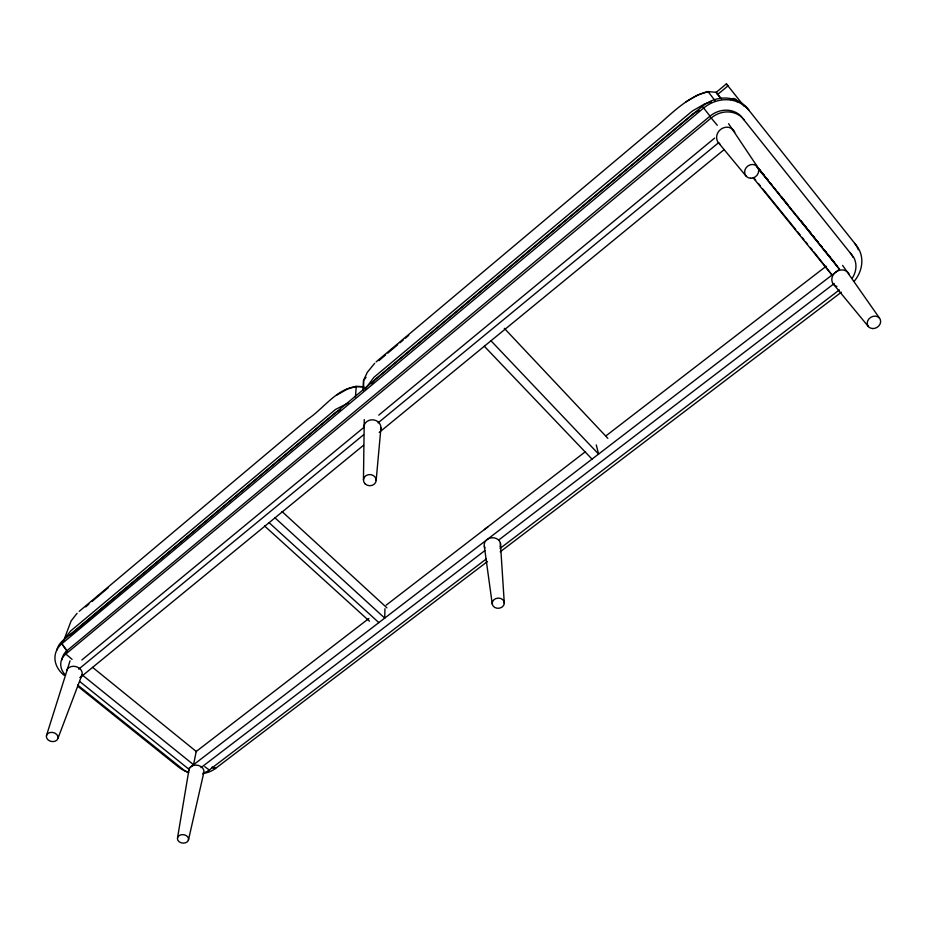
<?xml version="1.0" encoding="UTF-8"?>
<svg xmlns="http://www.w3.org/2000/svg" width="927" height="927" viewBox="0 0 927 927"><rect width="100%" height="100%" fill="white"/><g stroke="black" fill="none" stroke-linecap="round" stroke-linejoin="round"><path stroke-width="1.39" d="M363.454 479.885L364.253 419.514M384.948 608.726L384.717 618.1L274.995 517.845M362.932 390.348L363.581 380.394L367.266 372.387L374.67 363.303M363.407 390.881L363.662 386.895C340.209 383.071 324.867 407.996 307.764 419.155L79.224 611.333M355.447 396.93L356.235 386.397L347.243 389.143L336.86 395.064M376.165 480.429L380.927 427.88M177.567 837.602L189.038 769.271M188.413 840.163A5.597 4.241 6.7 0 0 181.437 834.706A5.597 4.241 6.7 0 0 179.131 841.751A5.597 4.241 6.7 0 0 188.413 840.163L203.755 772.863M46.454 735.598L70.035 660.812M65.504 675.123A19.78 15.747 12.9 0 1 65.678 654.161L66.883 650.777L710.024 116.142A24.125 21.889 -41.9 0 1 740.627 115.748L853.582 257.161A23.187 20.058 -33.2 0 1 852.284 278.146M64.125 675.308A27.543 21.981 13 0 1 61.819 643.778L63.036 640.453L702.342 106.373A33.569 30.487 -42.2 0 1 747.73 108.772L856.49 245.574A32.26 27.961 -33.4 0 1 854.265 281.205M63.778 640.395L71.101 620.963L77.057 613.315M57.938 738.39A5.91 4.565 12.3 0 0 50.336 732.457A5.91 4.565 12.3 0 0 48.32 740.105A5.91 4.565 12.3 0 0 57.938 738.39L82.039 674.694M365.342 388.807L373.975 377.266L692.191 111.136L704.613 103.917L711.136 101.877M64.6 638.68L70.661 630.963L335.389 409.549L348.598 402.805M69.548 635.482L335.678 412.445L340.545 409.699M371.715 383.662L375.192 379.433L693.292 113.662L699.004 110.348M366.038 377.405L363.581 380.394L363.639 387.208M67.045 650.638L66.895 650.789A19.71 15.713 13 0 0 61.993 659.815M72.074 659.34L65.84 654.01M85.678 606.884L88.922 604.126M92.155 601.38L108.355 587.614M378.969 360.603L385.586 354.983M387.787 353.117L397.718 344.693M399.919 342.816L403.233 340.012M405.435 338.135L408.737 335.331M376.107 361.912L649.375 132.144C668.297 117.914 684.207 97.602 708.031 91.599L716.003 92.306L721.403 98.888M726.374 83.87L716.2 92.376L717.788 94.369L728.019 85.829L726.374 83.87L744.381 106.512M61.819 643.778L66.895 650.789L61.819 643.778L703.593 108.088A33.708 30.603 -42.1 0 1 749.167 110.487M65.666 654.149L711.31 117.903A24.229 21.97 -41.8 0 1 742.052 117.509L744.207 119.838M81.877 659.966L364.218 427.115M378.726 415.145L714.636 138.111M78.725 669.143L363.523 434.833M378.042 422.886L718.68 142.642M80.162 677.567L363.558 445.25M379.236 432.388L724.23 149.56M195.921 751.704L368.958 618.413M386.142 605.18L585.54 451.588M606.165 435.702L826.189 266.223M833.072 260.927L839.48 269.317L188.297 768.761L79.757 681.53M200.985 767.637L484.856 550.626M498.645 540.082L834.23 283.535M486.246 558.969L209.085 770.152A18.841 14.751 7.3 0 1 203.071 773.106M500.047 548.448L839.317 289.954M487.521 561.472L215.516 768.46A26.257 20.603 7.4 0 1 203.975 773.338M500.198 551.832L841.345 292.214M709.781 116.338L717.313 125.319M209.247 770.013L204.763 766.664M685.771 101.947L697.88 94.844L708.031 91.599L715.053 100.661M363.662 386.895L355.076 386.42M77.625 685.041L184.496 770.557A18.841 14.751 7.3 0 0 188.772 772.62M77.601 686.119L178.726 767.185A26.257 20.603 7.4 0 0 187.3 771.901M82.804 675.401L193.558 764.729L196.223 751.461L92.584 667.347M264.577 525.98L369.479 621.206M269.085 522.689L378.853 622.608M282.017 511.53L386.93 607.857M484.311 346.246L592.005 459.12M490.974 340.777L598.599 454.068L596.258 444.902M504.311 328.32L607.857 438.344M718.46 142.758L745.968 175.979M833.385 284.102L868.356 326.536M753.848 177.903L755.667 180.151M758.402 183.511L760.221 185.759M762.956 189.12L795.714 229.525M797.533 231.773L800.268 235.145M802.087 237.382L803.906 239.63M805.725 241.877L807.544 244.125M810.279 247.486L812.098 249.734M813.918 251.982L832.029 275.029L753.222 177.857M758.749 168.598L760.557 170.835M762.353 173.071L764.161 175.307M765.969 177.544L767.776 179.78M777.695 192.086L779.503 194.322M781.299 196.559L784.01 199.908M785.818 202.144L787.614 204.392M801.148 221.159L802.956 223.395M804.763 225.632L806.56 227.868M808.367 230.105L811.079 233.465M812.875 235.701L814.682 237.938M816.49 240.174L818.286 242.41M820.094 244.647L821.901 246.883M824.601 250.244L826.409 252.48M828.217 254.716L830.024 256.953M758.332 168.123L768.437 180.823M770.07 182.677L772.168 185.435M773.883 187.567L775.806 189.942M777.521 192.063L779.445 194.45M781.148 196.57L787.626 204.589M789.317 206.686L791.252 209.096M793.072 211.356L794.891 213.604M797.162 216.269L798.97 218.505M800.777 220.742L807.104 228.575M808.367 230.313L811.09 233.685M812.909 235.933L814.717 238.181M816.536 240.429L818.529 242.897M820.163 244.925L822.156 247.405M823.79 249.433L833.779 261.796M755.157 164.473L837.324 266.327M757.15 167.277L839.48 269.317M710.036 116.153L702.342 106.373M716.003 92.306L720.847 98.401M842.585 265.4L879.538 318.181M728.587 123.697L757.382 166.744M850.14 252.526L851.774 254.913A23.082 19.988 -33.3 0 1 852.91 257.289M484.311 546.316L492.295 604.3M500.429 543.303L504.311 603.442A6.072 5.11 -5.1 0 1 494.821 607.498A6.072 5.11 -5.1 0 1 495.655 598.645A6.072 5.11 -5.1 0 1 504.311 603.442M833.292 261.055A4.6 3.986 -33.5 0 1 833.825 261.947M835.887 264.485A4.623 3.998 -33.3 0 1 836.119 264.96M66.512 670.8A8.007 6.35 13 0 1 77.845 667.301A8.007 6.35 13 0 1 80.186 677.498M56.721 650.244A27.451 21.935 13.1 0 1 63.036 640.453M854.682 243.384A32.132 27.868 -33.5 0 1 858.309 249.734M832.724 260.302A4.589 3.986 -33.5 0 1 833.246 261.205M836.93 286.478A9.374 8.076 -32.8 0 1 834.798 272.909A9.374 8.076 -32.8 0 1 849.329 274.566M188.818 770.812A7.601 5.933 7.2 0 1 198.227 765.378A7.601 5.933 7.2 0 1 203.025 774.265M730.441 99.571A4.426 4.009 -44.8 0 1 737.15 101.831M363.801 427.138A8.575 7.694 3 0 1 373.79 419.919A8.575 7.694 3 0 1 380.545 429.861M720.175 144.334A9.815 8.899 -41.6 0 1 720.43 129.583A9.815 8.899 -41.6 0 1 734.81 132.294M484.531 529.711A8.1 6.987 -5.3 0 1 487.706 527.266M484.983 548.042A8.204 7.045 -5.3 0 1 491.913 537.753A8.204 7.045 -5.3 0 1 500.093 546.953M215.516 768.46L212.063 767.301L215.516 768.46M872.62 328.564A6.987 5.921 -31 0 0 880.314 319.525A6.987 5.921 -31 0 0 868.889 318.958A6.987 5.921 -31 0 0 872.62 328.564M365.145 483.906A6.362 5.608 2.6 0 0 375.887 481.866A6.362 5.608 2.6 0 0 368.401 474.659A6.362 5.608 2.6 0 0 365.145 483.906M750.557 178.239A7.335 6.582 -38.8 0 0 758.263 168.239A7.335 6.582 -38.8 0 0 746.2 167.59A7.335 6.582 -38.8 0 0 750.557 178.239"/></g></svg>
